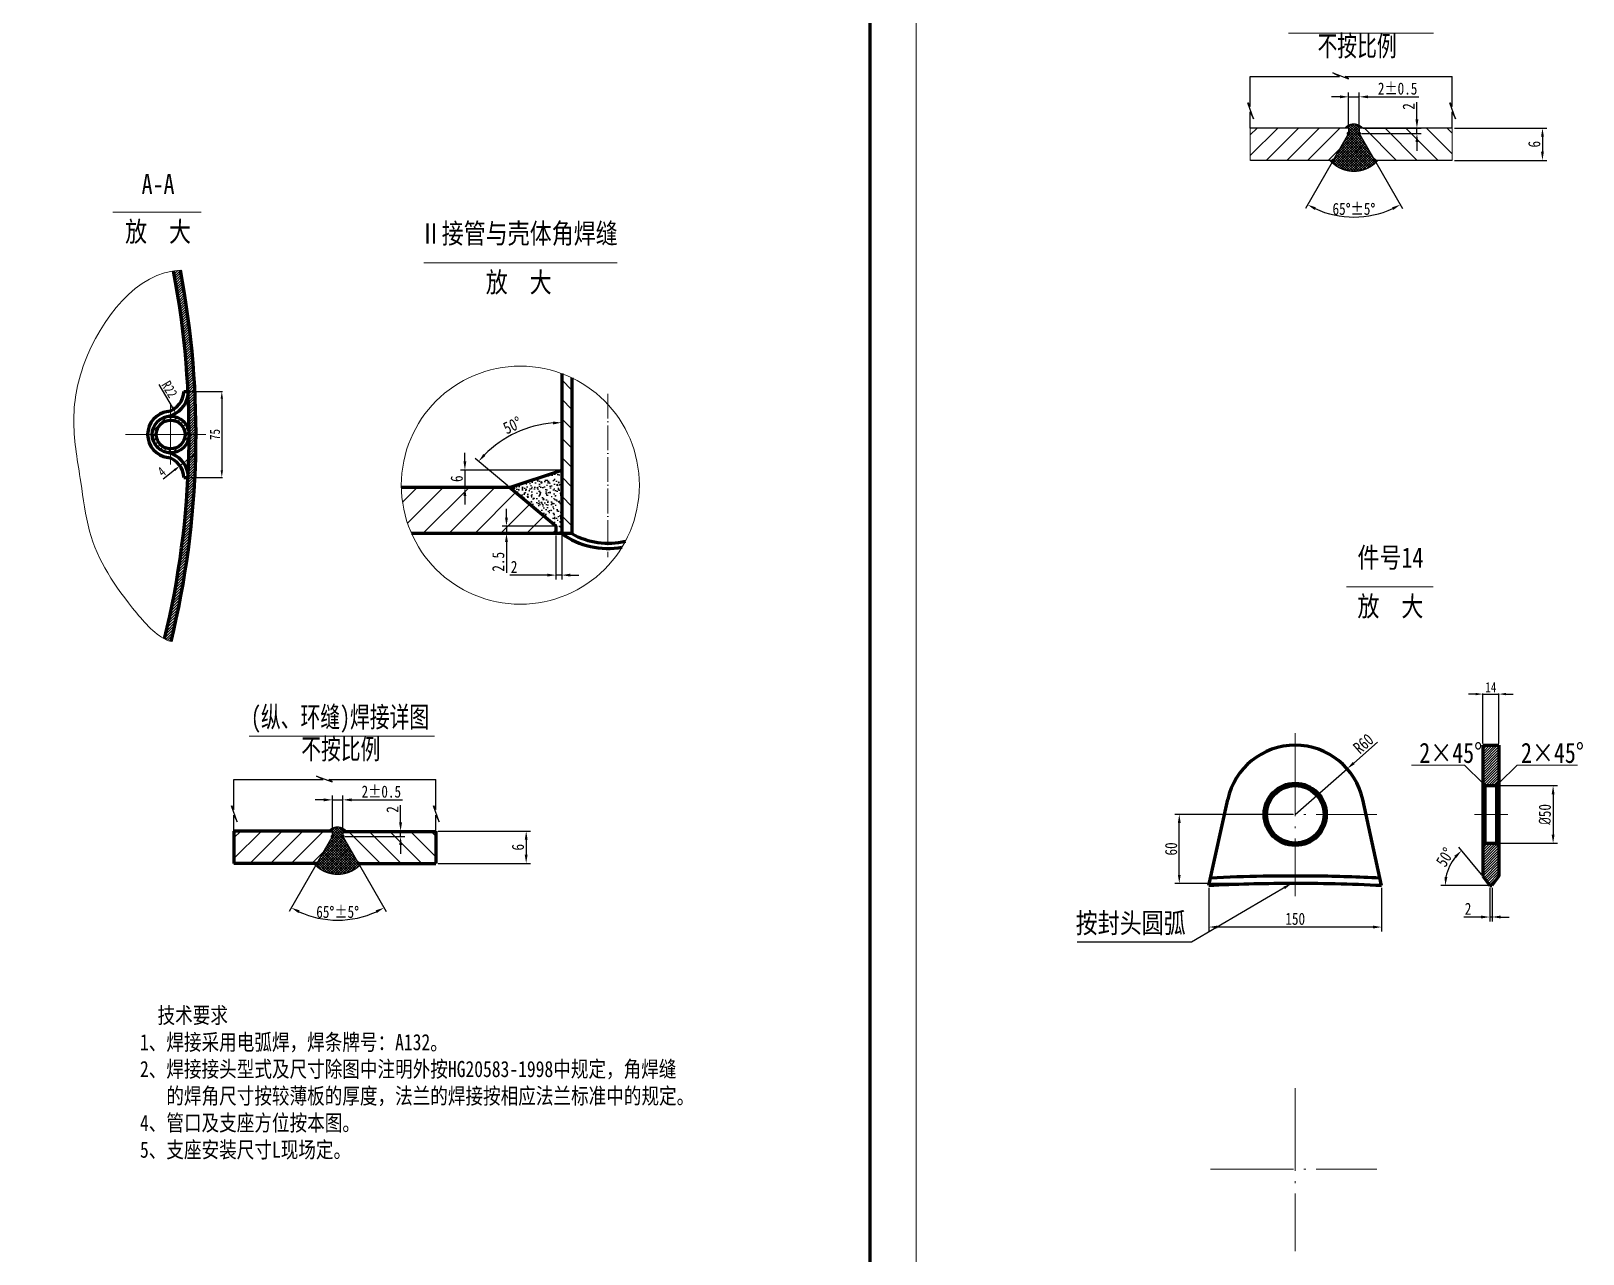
# Model space of a CAD drawing. Extents: x -49005 to 5786, y 3040 to 28144.
# Drawn here: x -45806 to -43111, y 20071 to 22194 of the extents above; entities that cross this region are included whole.
import ezdxf

# ---------------------------------------------------------------- set-up
doc = ezdxf.new("R2010")
doc.units = 0
doc.header["$LTSCALE"] = 6
doc.linetypes.add('ACAD_ISO04W100', pattern=[30.5, 24, -3, 0.5, -3])
doc.layers.get('0').update_dxf_attribs({"linetype": 'CONTINUOUS', "lineweight": 20})
doc.layers.get('Defpoints').update_dxf_attribs({"linetype": 'CONTINUOUS'})
doc.layers.add('2', color=4, linetype='CONTINUOUS')
doc.layers.add('harch', color=3, linetype='CONTINUOUS')
for name, color, linetype, lineweight in [('CEN', 6, 'ACAD_ISO04W100', 15), ('CON', 7, 'CONTINUOUS', 70), ('DIM', 7, 'CONTINUOUS', 20), ('min', 1, 'CONTINUOUS', 18)]:
    doc.layers.add(name, color=color, linetype=linetype, lineweight=lineweight)
doc.styles.get("Standard").update_dxf_attribs({"font": 'SIMFANG.TTF', "width": 0.8})
doc.dimstyles.new('DIN', dxfattribs={"dimscale": 6, "dimtxt": 3.5, "dimasz": 2.5, "dimexe": 1.25, "dimexo": 0.625, "dimtad": 1, "dimdec": 0, "dimdsep": 46, "dimlunit": 6, "dimtxsty": 'Standard', "dimcen": -2.5, "dimclrd": 256, "dimclre": 256, "dimclrt": 256, "dimadec": 0, "dimazin": 0, "dimtfac": 1, "dimtdec": 0, "dimtmove": 0, "dimatfit": 3, "dimfxl": 1, "dimtvp": 1, "dimtolj": 1, "dimtzin": 0, "dimarcsym": 0})
doc.dimstyles.new('DIN$2', dxfattribs={"dimscale": 6, "dimtxt": 3.5, "dimasz": 2.5, "dimexe": 1.25, "dimexo": 0.625, "dimtad": 1, "dimtih": 1, "dimtoh": 1, "dimdec": 0, "dimdsep": 46, "dimlunit": 6, "dimtxsty": 'Standard', "dimcen": -2.5, "dimclrd": 256, "dimclre": 256, "dimclrt": 256, "dimadec": 0, "dimazin": 0, "dimtfac": 1, "dimtdec": 0, "dimtmove": 0, "dimatfit": 3, "dimfxl": 1, "dimtvp": 1, "dimtolj": 1, "dimtzin": 0, "dimarcsym": 0})
doc.dimstyles.get("Standard").update_dxf_attribs({"dimscale": 5, "dimtxt": 3.5, "dimasz": 2.5, "dimexe": 0.25, "dimexo": 0.625, "dimtad": 1, "dimdec": 0, "dimzin": 1, "dimdsep": 46, "dimlunit": 6, "dimtxsty": 'Standard', "dimcen": 2.5, "dimadec": 0, "dimazin": 0, "dimtfac": 1, "dimtdec": 0, "dimtmove": 0, "dimatfit": 3, "dimfxl": 1, "dimtolj": 1, "dimtzin": 0, "dimarcsym": 0})

# ---------------------------------------------------------------- blocks, each defined once
blk = doc.blocks.new('*D16')
at = {"layer": 'Defpoints', "color": 0, "lineweight": 18}
for p in [(-43346.9, 20733.2), (-43284.9, 20727.2), (-43270.9, 20710.5), (-43270.9, 20710.5), (-43266.9, 20710.5)]:
    blk.add_point(p, dxfattribs=at)
at = {"layer": 'min', "lineweight": -2}
for p, q in [((-43287.3, 20730), (-43326.7, 20777)), ((-43274.7, 20710.5), (-43357.7, 20710.5))]:
    blk.add_line(p, q, dxfattribs=at)
blk.add_arc((-43270.9, 20710.5), 79.3, 140.8548, 169.1452, dxfattribs=at)
at = {"layer": 'min', "lineweight": 18}
for points in [[(-43334.2, 20762.3), (-43330.6, 20758.8), (-43321.9, 20771.2)], [(-43346.3, 20725.2), (-43351.3, 20725.7), (-43350.2, 20710.5)]]:
    blk.add_solid(points, dxfattribs=at)
at = {"layer": 'min', "insert": (-43350.4, 20759.9), "char_height": 21, "attachment_point": 5, "rotation": 58.14}
blk.add_mtext('\\A1;50°', dxfattribs=at)
blk = doc.blocks.new('*D17')
at = {"layer": 'Defpoints', "color": 0, "lineweight": 70}
for p in [(-43760.6, 20710.5), (-43460.6, 20710.5), (-43760.6, 20638.6)]:
    blk.add_point(p, dxfattribs=at)
at = {"layer": 'min', "lineweight": -2}
for p, q in [((-43760.6, 20706.7), (-43760.6, 20631.1)), ((-43460.6, 20706.7), (-43460.6, 20631.1)), ((-43475.6, 20638.6), (-43745.6, 20638.6))]:
    blk.add_line(p, q, dxfattribs=at)
at = {"layer": 'min', "lineweight": 70}
for points in [[(-43745.6, 20641.1), (-43745.6, 20636.1), (-43760.6, 20638.6)], [(-43475.6, 20641.1), (-43475.6, 20636.1), (-43460.6, 20638.6)]]:
    blk.add_solid(points, dxfattribs=at)
at = {"layer": 'min', "insert": (-43610.6, 20652.8), "char_height": 21, "attachment_point": 5}
blk.add_mtext('\\A1;150', dxfattribs=at)
blk = doc.blocks.new('*D18')
at = {"layer": 'Defpoints', "color": 0, "lineweight": 70}
for p in [(-43272.9, 20710.5), (-43268.9, 20710.5), (-43272.9, 20656)]:
    blk.add_point(p, dxfattribs=at)
at = {"layer": 'min', "lineweight": -2}
for p, q in [((-43272.9, 20706.7), (-43272.9, 20648.5)), ((-43268.9, 20706.7), (-43268.9, 20648.5)), ((-43287.9, 20656), (-43318.1, 20656)), ((-43268.9, 20656), (-43272.9, 20656)), ((-43253.9, 20656), (-43238.9, 20656))]:
    blk.add_line(p, q, dxfattribs=at)
at = {"layer": 'min', "lineweight": 70}
for points in [[(-43287.9, 20658.5), (-43287.9, 20653.5), (-43272.9, 20656)], [(-43253.9, 20658.5), (-43253.9, 20653.5), (-43268.9, 20656)]]:
    blk.add_solid(points, dxfattribs=at)
at = {"layer": 'min', "insert": (-43310.5, 20670.3), "char_height": 21, "attachment_point": 5}
blk.add_mtext('\\A1;2', dxfattribs=at)
blk = doc.blocks.new('*D19')
at = {"layer": 'Defpoints', "color": 0, "lineweight": 18}
for p in [(-43260.9, 20884.2), (-43260.9, 20784.2), (-43162.8, 20784.2)]:
    blk.add_point(p, dxfattribs=at)
at = {"layer": 'min', "lineweight": -2}
for p, q in [((-43257.2, 20884.2), (-43155.3, 20884.2)), ((-43162.8, 20869.2), (-43162.8, 20799.2)), ((-43257.2, 20784.2), (-43155.3, 20784.2))]:
    blk.add_line(p, q, dxfattribs=at)
at = {"layer": 'min', "lineweight": 18}
for points in [[(-43165.3, 20869.2), (-43160.3, 20869.2), (-43162.8, 20884.2)], [(-43165.3, 20799.2), (-43160.3, 20799.2), (-43162.8, 20784.2)]]:
    blk.add_solid(points, dxfattribs=at)
at = {"layer": 'min', "insert": (-43177.1, 20834.2), "char_height": 21, "attachment_point": 5, "rotation": 90}
blk.add_mtext('\\A1;{\\Fisocp.shx|c0;%%c}50', dxfattribs=at)
blk = doc.blocks.new('*D20')
at = {"layer": 'Defpoints', "color": 0, "lineweight": 18}
for p in [(-43520.4, 20913.3), (-43610.6, 20834.2)]:
    blk.add_point(p, dxfattribs=at)
at = {"layer": 'min', "lineweight": -2}
for p, q in [((-43467.7, 20959.5), (-43509.1, 20923.2)), ((-43610.6, 20834.2), (-43520.4, 20913.3))]:
    blk.add_line(p, q, dxfattribs=at)
at = {"layer": 'min', "lineweight": 18}
blk.add_solid([(-43510.7, 20925.1), (-43507.4, 20921.3), (-43520.4, 20913.3)], dxfattribs=at)
at = {"layer": 'min', "insert": (-43492.2, 20957), "char_height": 21, "attachment_point": 5, "rotation": 41.256}
blk.add_mtext('\\A1;R60', dxfattribs=at)
blk = doc.blocks.new('*D21')
at = {"layer": 'Defpoints', "color": 0, "lineweight": 70}
for p in [(-43811.9, 20834.2), (-43610.6, 20834.2), (-43610.6, 20714.2)]:
    blk.add_point(p, dxfattribs=at)
at = {"layer": 'min', "lineweight": -2}
for p, q in [((-43614.3, 20834.2), (-43819.4, 20834.2)), ((-43811.9, 20729.2), (-43811.9, 20819.2)), ((-43614.3, 20714.2), (-43819.4, 20714.2))]:
    blk.add_line(p, q, dxfattribs=at)
at = {"layer": 'min', "lineweight": 70}
for points in [[(-43814.4, 20819.2), (-43809.4, 20819.2), (-43811.9, 20834.2)], [(-43814.4, 20729.2), (-43809.4, 20729.2), (-43811.9, 20714.2)]]:
    blk.add_solid(points, dxfattribs=at)
at = {"layer": 'min', "insert": (-43826.1, 20774.2), "char_height": 21, "attachment_point": 5, "rotation": 90}
blk.add_mtext('\\A1;60', dxfattribs=at)
blk = doc.blocks.new('*D22')
at = {"layer": 'Defpoints', "color": 0, "lineweight": 18}
for p in [(-44884.2, 21599.5), (-44938.3, 21506.4), (-44974.7, 21401.9), (-44894.2, 21334.4), (-44884.2, 21321.9)]:
    blk.add_point(p, dxfattribs=at)
at = {"layer": 'min', "lineweight": -2}
blk.add_line((-44977.6, 21404.3), (-45034.2, 21451.9), dxfattribs=at)
blk.add_arc((-44884.2, 21326), 188.3, 94.5652, 135.4348, dxfattribs=at)
at = {"layer": 'min', "lineweight": 18}
for points in [[(-44899.3, 21516.2), (-44899.1, 21511.2), (-44884.2, 21514.3)], [(-45016.6, 21456.5), (-45020.3, 21459.8), (-45028.5, 21447.1)]]:
    blk.add_solid(points, dxfattribs=at)
at = {"layer": 'min', "insert": (-44969.8, 21509.6), "char_height": 21, "attachment_point": 5, "rotation": 25}
blk.add_mtext('\\A1;50°', dxfattribs=at)
blk = doc.blocks.new('*D23')
at = {"layer": 'Defpoints', "color": 0, "lineweight": 18}
for p in [(-44884.2, 21431.9), (-45052.3, 21401.9), (-44974.7, 21401.9)]:
    blk.add_point(p, dxfattribs=at)
at = {"layer": 'min', "lineweight": -2}
for p, q in [((-45052.3, 21446.9), (-45052.3, 21461.9)), ((-44888, 21431.9), (-45059.8, 21431.9)), ((-45052.3, 21431.9), (-45052.3, 21401.9)), ((-44978.4, 21401.9), (-45059.8, 21401.9)), ((-45052.3, 21386.9), (-45052.3, 21371.9))]:
    blk.add_line(p, q, dxfattribs=at)
at = {"layer": 'min', "lineweight": 18}
for points in [[(-45054.8, 21446.9), (-45049.8, 21446.9), (-45052.3, 21431.9)], [(-45054.8, 21386.9), (-45049.8, 21386.9), (-45052.3, 21401.9)]]:
    blk.add_solid(points, dxfattribs=at)
at = {"layer": 'min', "insert": (-45066.5, 21416.9), "char_height": 21, "attachment_point": 5, "rotation": 90}
blk.add_mtext('\\A1;6', dxfattribs=at)
blk = doc.blocks.new('*D24')
at = {"layer": 'Defpoints', "color": 0, "lineweight": 18}
for p in [(-44980.1, 21321.9), (-44894.2, 21334.4), (-44894.2, 21321.9)]:
    blk.add_point(p, dxfattribs=at)
at = {"layer": 'min', "lineweight": -2}
for p, q in [((-44980.1, 21349.4), (-44980.1, 21364.4)), ((-44898, 21334.4), (-44987.6, 21334.4)), ((-44898, 21321.9), (-44987.6, 21321.9)), ((-44980.1, 21334.4), (-44980.1, 21321.9)), ((-44980.1, 21306.9), (-44980.1, 21253.5))]:
    blk.add_line(p, q, dxfattribs=at)
at = {"layer": 'min', "lineweight": 18}
for points in [[(-44982.6, 21349.4), (-44977.6, 21349.4), (-44980.1, 21334.4)], [(-44982.6, 21306.9), (-44977.6, 21306.9), (-44980.1, 21321.9)]]:
    blk.add_solid(points, dxfattribs=at)
at = {"layer": 'min', "insert": (-44994.3, 21272.7), "char_height": 21, "attachment_point": 5, "rotation": 90}
blk.add_mtext('\\A1;2.5', dxfattribs=at)
blk = doc.blocks.new('*D25')
at = {"layer": 'Defpoints', "color": 0, "lineweight": 18}
for p in [(-44894.2, 21321.9), (-44884.2, 21321.9), (-44894.2, 21249.6)]:
    blk.add_point(p, dxfattribs=at)
at = {"layer": 'min', "lineweight": -2}
for p, q in [((-44894.2, 21318.2), (-44894.2, 21242.1)), ((-44884.2, 21318.2), (-44884.2, 21242.1)), ((-44909.2, 21249.6), (-44974.5, 21249.6)), ((-44884.2, 21249.6), (-44894.2, 21249.6)), ((-44869.2, 21249.6), (-44854.2, 21249.6))]:
    blk.add_line(p, q, dxfattribs=at)
at = {"layer": 'min', "lineweight": 18}
for points in [[(-44909.2, 21252.1), (-44909.2, 21247.1), (-44894.2, 21249.6)], [(-44869.2, 21252.1), (-44869.2, 21247.1), (-44884.2, 21249.6)]]:
    blk.add_solid(points, dxfattribs=at)
at = {"layer": 'min', "insert": (-44966.9, 21263.8), "char_height": 21, "attachment_point": 5}
blk.add_mtext('\\A1;2', dxfattribs=at)
blk = doc.blocks.new('*D133')
at = {"layer": 'Defpoints', "color": 0, "lineweight": 18}
for p in [(-43256.9, 21043), (-43284.9, 20954.2), (-43256.9, 20954.2)]:
    blk.add_point(p, dxfattribs=at)
at = {"layer": 'min', "color": 0, "lineweight": -2}
for p, q in [((-43297.4, 21043), (-43309.9, 21043)), ((-43284.9, 20957.3), (-43284.9, 21044.3)), ((-43284.9, 21043), (-43256.9, 21043)), ((-43256.9, 20957.3), (-43256.9, 21044.3)), ((-43244.4, 21043), (-43231.9, 21043))]:
    blk.add_line(p, q, dxfattribs=at)
at = {"layer": 'min', "color": 0, "lineweight": 18}
for points in [[(-43297.4, 21045.1), (-43297.4, 21040.9), (-43284.9, 21043)], [(-43244.4, 21045.1), (-43244.4, 21040.9), (-43256.9, 21043)]]:
    blk.add_solid(points, dxfattribs=at)
at = {"layer": 'min', "color": 0, "lineweight": 18, "insert": (-43270.9, 21054.9), "char_height": 17.5, "attachment_point": 5}
blk.add_mtext('\\A1;14', dxfattribs=at)
blk = doc.blocks.new('_None')
blk = doc.blocks.new('*D134')
at = {"layer": 'Defpoints', "color": 0, "lineweight": 18}
for p in [(-45577.1, 21569.2), (-45554.1, 21530.6)]:
    blk.add_point(p, dxfattribs=at)
at = {"layer": 'min', "color": 0, "lineweight": -2}
blk.add_line((-45583.7, 21580.2), (-45560.5, 21541.4), dxfattribs=at)
at = {"layer": 'min', "color": 0, "lineweight": 18}
blk.add_solid([(-45558.7, 21542.4), (-45562.3, 21540.3), (-45554.1, 21530.6)], dxfattribs=at)
at = {"layer": 'min', "color": 0, "lineweight": 18, "insert": (-45565.1, 21572.2), "char_height": 17.5, "attachment_point": 5, "rotation": 300.8702}
blk.add_mtext('\\A1;R22', dxfattribs=at)
blk = doc.blocks.new('*D135')
at = {"layer": 'Defpoints', "color": 0, "lineweight": 18}
for p in [(-45533.1, 21568.4), (-45533.1, 21419), (-45474.4, 21419)]:
    blk.add_point(p, dxfattribs=at)
at = {"layer": 'min', "color": 0, "lineweight": -2}
for p, q in [((-45529.9, 21568.4), (-45473.2, 21568.4)), ((-45474.4, 21555.9), (-45474.4, 21431.5)), ((-45529.9, 21419), (-45473.2, 21419))]:
    blk.add_line(p, q, dxfattribs=at)
at = {"layer": 'min', "color": 0, "lineweight": 18}
for points in [[(-45476.5, 21555.9), (-45472.3, 21555.9), (-45474.4, 21568.4)], [(-45476.5, 21431.5), (-45472.3, 21431.5), (-45474.4, 21419)]]:
    blk.add_solid(points, dxfattribs=at)
at = {"layer": 'min', "color": 0, "lineweight": 18, "insert": (-45486.3, 21493.7), "char_height": 17.5, "attachment_point": 5, "rotation": 90}
blk.add_mtext('\\A1;75', dxfattribs=at)
blk = doc.blocks.new('*D136')
at = {"layer": 'Defpoints', "color": 0, "lineweight": 18}
for p in [(-45548.3, 21441.2), (-45542, 21446.2), (-45540.7, 21444.5)]:
    blk.add_point(p, dxfattribs=at)
at = {"layer": 'min', "color": 0, "lineweight": -2}
for p, q in [((-45530.9, 21452.3), (-45521.1, 21460.1)), ((-45556.7, 21431.7), (-45576.4, 21416)), ((-45540.7, 21444.5), (-45546.9, 21439.5)), ((-45546.3, 21438.8), (-45546.1, 21438.6)), ((-45540.1, 21443.8), (-45539.9, 21443.6))]:
    blk.add_line(p, q, dxfattribs=at)
at = {"layer": 'min', "color": 0, "lineweight": 18}
for points in [[(-45532.2, 21454), (-45529.6, 21450.7), (-45540.7, 21444.5)], [(-45558, 21433.4), (-45555.4, 21430.1), (-45546.9, 21439.5)]]:
    blk.add_solid(points, dxfattribs=at)
at = {"layer": 'min', "color": 0, "lineweight": 18, "insert": (-45578.9, 21429.2), "char_height": 17.5, "attachment_point": 5, "rotation": 38.6296}
blk.add_mtext('\\A1;4', dxfattribs=at)
blk = doc.blocks.new('*D139')
at = {"layer": 'Defpoints', "color": 0, "lineweight": 18}
for p in [(-43517.8, 22016.3), (-43499.4, 22016.3), (-43544.8, 21969.6), (-43472.5, 21969.6), (-43536.6, 21873.5)]:
    blk.add_point(p, dxfattribs=at)
at = {"layer": 'min', "lineweight": -2}
for p, q in [((-43546.7, 21966.3), (-43592.9, 21886.2)), ((-43470.6, 21966.3), (-43424.3, 21886.2))]:
    blk.add_line(p, q, dxfattribs=at)
blk.add_arc((-43508.6, 22032.2), 161.1, 245.3361, 294.6639, dxfattribs=at)
at = {"layer": 'min', "lineweight": 18}
for points in [[(-43577, 21883.6), (-43574.7, 21888), (-43589.2, 21892.7)], [(-43442.5, 21888), (-43440.2, 21883.6), (-43428.1, 21892.7)]]:
    blk.add_solid(points, dxfattribs=at)
at = {"layer": 'min', "insert": (-43508.6, 21885.3), "char_height": 21, "attachment_point": 5}
blk.add_mtext('\\A1;65{\\Fisocp|c0;%%D}%%P5{\\Fisocp|c0;%%D}', dxfattribs=at)
blk = doc.blocks.new('*D140')
at = {"layer": 'Defpoints', "color": 0, "lineweight": 18}
for p in [(-43499.4, 22079.9), (-43517.8, 22020.9), (-43499.4, 22020.9)]:
    blk.add_point(p, dxfattribs=at)
at = {"layer": 'min', "lineweight": -2}
for p, q in [((-43532.8, 22079.9), (-43547.8, 22079.9)), ((-43517.8, 22024.7), (-43517.8, 22087.4)), ((-43517.8, 22079.9), (-43499.4, 22079.9)), ((-43499.4, 22024.7), (-43499.4, 22087.4)), ((-43484.4, 22079.9), (-43396.2, 22079.9))]:
    blk.add_line(p, q, dxfattribs=at)
at = {"layer": 'min', "lineweight": 18}
for points in [[(-43532.8, 22082.4), (-43532.8, 22077.4), (-43517.8, 22079.9)], [(-43484.4, 22082.4), (-43484.4, 22077.4), (-43499.4, 22079.9)]]:
    blk.add_solid(points, dxfattribs=at)
at = {"layer": 'min', "insert": (-43432.8, 22094.1), "char_height": 21, "attachment_point": 5}
blk.add_mtext('\\A1;2%%P0.5', dxfattribs=at)
blk = doc.blocks.new('*D141')
at = {"layer": 'Defpoints', "color": 0, "lineweight": 18}
for p in [(-43499.4, 22016.3), (-43496.6, 22025.6), (-43399.3, 22016.3)]:
    blk.add_point(p, dxfattribs=at)
at = {"layer": 'min', "lineweight": -2}
for p, q in [((-43399.3, 22040.6), (-43399.3, 22070.8)), ((-43495.7, 22016.3), (-43391.8, 22016.3)), ((-43492.8, 22025.6), (-43391.8, 22025.6)), ((-43399.3, 22016.3), (-43399.3, 22025.6)), ((-43399.3, 22001.3), (-43399.3, 21986.3))]:
    blk.add_line(p, q, dxfattribs=at)
at = {"layer": 'min', "lineweight": 18}
for points in [[(-43401.8, 22040.6), (-43396.8, 22040.6), (-43399.3, 22025.6)], [(-43401.8, 22001.3), (-43396.8, 22001.3), (-43399.3, 22016.3)]]:
    blk.add_solid(points, dxfattribs=at)
at = {"layer": 'min', "insert": (-43413.6, 22063.2), "char_height": 21, "attachment_point": 5, "rotation": 90}
blk.add_mtext('\\A1;2', dxfattribs=at)
blk = doc.blocks.new('*D142')
at = {"layer": 'Defpoints', "color": 0, "lineweight": 18}
for p in [(-43338, 22025.6), (-43338, 21969.6), (-43181.3, 21969.6)]:
    blk.add_point(p, dxfattribs=at)
at = {"layer": 'min', "lineweight": -2}
for p, q in [((-43334.2, 22025.6), (-43173.8, 22025.6)), ((-43181.3, 22010.6), (-43181.3, 21984.6)), ((-43334.2, 21969.6), (-43173.8, 21969.6))]:
    blk.add_line(p, q, dxfattribs=at)
at = {"layer": 'min', "lineweight": 18}
for points in [[(-43183.8, 22010.6), (-43178.8, 22010.6), (-43181.3, 22025.6)], [(-43183.8, 21984.6), (-43178.8, 21984.6), (-43181.3, 21969.6)]]:
    blk.add_solid(points, dxfattribs=at)
at = {"layer": 'min', "insert": (-43195.5, 21997.6), "char_height": 21, "attachment_point": 5, "rotation": 90}
blk.add_mtext('\\A1;6', dxfattribs=at)
blk = doc.blocks.new('*D143')
at = {"layer": 'Defpoints', "color": 0, "lineweight": 18}
for p in [(-45282.4, 20795.8), (-45264.1, 20795.8), (-45309.4, 20749.1), (-45237.1, 20749.1), (-45301.2, 20653)]:
    blk.add_point(p, dxfattribs=at)
at = {"layer": 'min', "lineweight": -2}
for p, q in [((-45311.3, 20745.8), (-45357.6, 20665.7)), ((-45235.2, 20745.8), (-45188.9, 20665.7))]:
    blk.add_line(p, q, dxfattribs=at)
blk.add_arc((-45273.2, 20811.7), 161.1, 245.3361, 294.6639, dxfattribs=at)
at = {"layer": 'min', "lineweight": 18}
for points in [[(-45341.6, 20663.1), (-45339.3, 20667.5), (-45353.8, 20672.2)], [(-45207.2, 20667.5), (-45204.9, 20663.1), (-45192.7, 20672.2)]]:
    blk.add_solid(points, dxfattribs=at)
at = {"layer": 'min', "insert": (-45273.2, 20664.8), "char_height": 21, "attachment_point": 5}
blk.add_mtext('\\A1;65{\\Fisocp|c0;%%D}%%P5{\\Fisocp|c0;%%D}', dxfattribs=at)
blk = doc.blocks.new('*D144')
at = {"layer": 'Defpoints', "color": 0, "lineweight": 18}
for p in [(-45264.1, 20859.4), (-45282.4, 20800.4), (-45264.1, 20800.4)]:
    blk.add_point(p, dxfattribs=at)
at = {"layer": 'min', "lineweight": -2}
for p, q in [((-45297.4, 20859.4), (-45312.4, 20859.4)), ((-45282.4, 20804.2), (-45282.4, 20866.9)), ((-45282.4, 20859.4), (-45264.1, 20859.4)), ((-45264.1, 20804.2), (-45264.1, 20866.9)), ((-45249.1, 20859.4), (-45160.8, 20859.4))]:
    blk.add_line(p, q, dxfattribs=at)
at = {"layer": 'min', "lineweight": 18}
for points in [[(-45297.4, 20861.9), (-45297.4, 20856.9), (-45282.4, 20859.4)], [(-45249.1, 20861.9), (-45249.1, 20856.9), (-45264.1, 20859.4)]]:
    blk.add_solid(points, dxfattribs=at)
at = {"layer": 'min', "insert": (-45197.4, 20873.6), "char_height": 21, "attachment_point": 5}
blk.add_mtext('\\A1;2%%P0.5', dxfattribs=at)
blk = doc.blocks.new('*D145')
at = {"layer": 'Defpoints', "color": 0, "lineweight": 18}
for p in [(-45261.2, 20805.1), (-45264.1, 20795.8), (-45164, 20795.8)]:
    blk.add_point(p, dxfattribs=at)
at = {"layer": 'min', "lineweight": -2}
for p, q in [((-45164, 20820.1), (-45164, 20850.3)), ((-45257.5, 20805.1), (-45156.5, 20805.1)), ((-45164, 20795.8), (-45164, 20805.1)), ((-45260.3, 20795.8), (-45156.5, 20795.8)), ((-45164, 20780.8), (-45164, 20765.8))]:
    blk.add_line(p, q, dxfattribs=at)
at = {"layer": 'min', "lineweight": 18}
for points in [[(-45166.5, 20820.1), (-45161.5, 20820.1), (-45164, 20805.1)], [(-45166.5, 20780.8), (-45161.5, 20780.8), (-45164, 20795.8)]]:
    blk.add_solid(points, dxfattribs=at)
at = {"layer": 'min', "insert": (-45178.2, 20842.7), "char_height": 21, "attachment_point": 5, "rotation": 90}
blk.add_mtext('\\A1;2', dxfattribs=at)
blk = doc.blocks.new('*D146')
at = {"layer": 'Defpoints', "color": 0, "lineweight": 18}
for p in [(-45102.6, 20805.1), (-45102.6, 20749.1), (-44945.9, 20749.1)]:
    blk.add_point(p, dxfattribs=at)
at = {"layer": 'min', "lineweight": -2}
for p, q in [((-45098.9, 20805.1), (-44938.4, 20805.1)), ((-44945.9, 20790.1), (-44945.9, 20764.1)), ((-45098.9, 20749.1), (-44938.4, 20749.1))]:
    blk.add_line(p, q, dxfattribs=at)
at = {"layer": 'min', "lineweight": 18}
for points in [[(-44948.4, 20790.1), (-44943.4, 20790.1), (-44945.9, 20805.1)], [(-44948.4, 20764.1), (-44943.4, 20764.1), (-44945.9, 20749.1)]]:
    blk.add_solid(points, dxfattribs=at)
at = {"layer": 'min', "insert": (-44960.2, 20777.1), "char_height": 21, "attachment_point": 5, "rotation": 90}
blk.add_mtext('\\A1;6', dxfattribs=at)

msp = doc.modelspace()

# ---------------------------------------------------------------- hatches: boundary and pattern name
at = {"layer": 'harch'}
h = msp.add_hatch(dxfattribs=at)
h.set_pattern_fill('ANSI31', color=256, scale=8, style=0)
h.set_pattern_definition([(45, (-38069.832, 18831.97), (-17.96051, 17.96051), [])])
h.paths.add_polyline_path([(-43517.81, 22016.29), (-43517.81, 22025.58), (-43524.17, 22025.58), (-43688.63, 22025.58), (-43688.63, 21969.58), (-43544.78, 21969.58)])
h = msp.add_hatch(dxfattribs=at)
h.set_pattern_fill('ANSI37', color=256, angle=90, style=0)
h.set_pattern_definition([(135, (-38069.8323, 18831.9692), (-2.245064, -2.245064), []), (225, (-38069.8323, 18831.9692), (2.245064, -2.245064), [])])
h.paths.add_polyline_path([(-43499.44, 22016.29), (-43499.44, 22025.75), (-43493.88, 22025.75, 0.32623), (-43516.72, 22031.08), (-43522.22, 22025.58), (-43517.81, 22025.58), (-43517.81, 22016.29), (-43544.78, 21969.58), (-43550.26, 21969.58, 0.4541956), (-43466.99, 21969.58), (-43472.47, 21969.58)])
h = msp.add_hatch(dxfattribs=at)
h.set_pattern_fill('ANSI31', color=256, scale=8, angle=90, style=0)
h.set_pattern_definition([(135, (-38069.832, 18831.97), (-17.96051, -17.96051), [])])
h.paths.add_polyline_path([(-43412.66, 22025.58), (-43499.44, 22025.58), (-43499.44, 22016.29), (-43498.76, 22015.11), (-43412.66, 22015.11)])
h.paths.add_polyline_path([(-43412.66, 22015.11), (-43498.76, 22015.11), (-43472.47, 21969.58), (-43337.99, 21969.58), (-43337.99, 22025.58), (-43412.66, 22025.58)])
at = {"layer": 'harch', "lineweight": 18}
h = msp.add_hatch(dxfattribs=at)
h.set_pattern_fill('ANSI31', color=256, style=0)
h.set_pattern_definition([(45, (0, -265.1896), (-2.24506403, 2.24506403), [])])
h.paths.add_polyline_path([(-45546.32, 21778.78), (-45558.34, 21777.75, -0.0476668), (-45531.2, 21493.69), (-45519.2, 21493.69, 0.0474566)])
h.paths.add_polyline_path([(-45519.2, 21493.69), (-45531.2, 21493.69, -0.0597768), (-45573.77, 21138.85), (-45562.55, 21134.25, 0.0600788)])
at = {"layer": 'harch'}
h = msp.add_hatch(dxfattribs=at)
h.set_pattern_fill('ANSI31', color=256, scale=7.5, angle=90, style=0)
h.set_pattern_definition([(135, (-67636.402, 8239.918), (-16.83798, -16.83798), [])])
h.paths.add_polyline_path([(-44884.24, 21321.91), (-44866.74, 21321.91), (-44866.74, 21592.09, 0.023003), (-44884.24, 21599.51)])
h = msp.add_hatch(dxfattribs=at)
h.set_pattern_fill('ANSI31', color=256, scale=2, style=0)
h.set_pattern_definition([(45, (-49512.5664, 20868.0157), (-4.490128, 4.490128), [])])
h.paths.add_polyline_path([(-45563.2, 21525.69), (-45563.2, 21518.69, -0.4142136), (-45538.2, 21493.69), (-45531.2, 21493.69, 0.4142136)])
h.paths.add_polyline_path([(-45563.2, 21518.69), (-45563.2, 21525.69, 0.4142136), (-45595.2, 21493.69), (-45588.2, 21493.69, -0.4142136)])
h.paths.add_polyline_path([(-45588.2, 21493.69), (-45595.2, 21493.69, 0.4142136), (-45563.2, 21461.69), (-45563.2, 21468.69, -0.4142136)])
h.paths.add_polyline_path([(-45531.2, 21493.69), (-45538.2, 21493.69, -0.4142136), (-45563.2, 21468.69), (-45563.2, 21461.69, 0.4142136)])
h = msp.add_hatch(dxfattribs=at)
h.set_pattern_fill('AR-CONC', color=256, scale=0.1, style=0)
h.set_pattern_definition([(50, (-49506.2, 20780.033), (18.218467, -1.59391), [1.905, -20.955]), (355, (-49506.2, 20780.033), (-3.52428, 19.105664), [1.524, -16.764]), (100.451, (-49504.681, 20779.9), (14.69425, 17.51167), [1.619, -17.809]), (46.1842, (-49506.2, 20785.113), (27.1079, -4.20423), [2.8575, -31.4325]), (96.6356, (-49503.94, 20784.762), (23.74042, 24.74256), [2.4285, -26.7135]), (351.184, (-49506.2, 20785.113), (23.74046, 24.74251), [2.286, -25.146]), (21, (-49503.66, 20783.843), (15.16149, -10.22655), [1.905, -20.955]), (326, (-49503.66, 20783.843), (6.1802, 18.4188), [1.524, -16.764]), (71.4514, (-49502.396, 20782.99), (21.34165, 8.192286), [1.619, -17.809]), (37.5, (-49506.199, 20780.0326), (0.30886, 8.455504), [0, -16.5608, 0, -17.018, 0, -16.8275]), (7.5, (-49506.199, 20780.033), (6.681966, 10.018057), [0, -9.7028, 0, -16.1798, 0, -6.4135]), (327.5, (-49511.8635, 20780.0326), (13.55906, -0.572874), [0, -6.35, 0, -19.812, 0, -26.289]), (317.5, (-49514.404, 20780.033), (14.812918, 2.54265), [0, -8.255, 0, -13.1572, 0, -18.669])])
h.paths.add_polyline_path([(-44894.24, 21334.41), (-44894.24, 21321.91), (-44884.24, 21321.91), (-44884.24, 21431.91), (-44974.69, 21401.91)])
h = msp.add_hatch(dxfattribs=at)
h.set_pattern_fill('ANSI31', color=256, scale=10, style=0)
h.set_pattern_definition([(45, (-67636.402, 8239.918), (-22.45064, 22.45064), [])])
h.paths.add_polyline_path([(-45162.67, 21401.91, 0.1001103), (-45144.96, 21321.91), (-44894.24, 21321.91), (-44894.24, 21334.41), (-44974.69, 21401.91)])
at = {"layer": 'harch', "lineweight": 18}
h = msp.add_hatch(dxfattribs=at)
h.set_pattern_fill('ANSI31', color=256, style=0)
h.paths.add_polyline_path([(-43284.91, 20888.21), (-43280.91, 20884.21), (-43260.91, 20884.21), (-43256.91, 20888.21), (-43256.91, 20954.21), (-43284.91, 20954.21)])
h.paths.add_polyline_path([(-43284.91, 20727.17), (-43272.91, 20710.48), (-43268.91, 20710.48), (-43256.91, 20727.17), (-43256.91, 20780.21), (-43260.91, 20784.21), (-43280.91, 20784.21), (-43284.91, 20780.21)])
at = {"layer": 'harch'}
h = msp.add_hatch(dxfattribs=at)
h.set_pattern_fill('ANSI31', color=256, scale=8, style=0)
h.set_pattern_definition([(45, (-39834.457, 17611.48), (-17.96051, 17.96051), [])])
h.paths.add_polyline_path([(-45282.44, 20795.8), (-45282.44, 20805.09), (-45288.8, 20805.09), (-45453.26, 20805.09), (-45453.26, 20749.09), (-45309.4, 20749.09)])
h = msp.add_hatch(dxfattribs=at)
h.set_pattern_fill('ANSI37', color=256, angle=90, style=0)
h.set_pattern_definition([(135, (-39834.4572, 17611.4788), (-2.245064, -2.245064), []), (225, (-39834.4572, 17611.4788), (2.245064, -2.245064), [])])
h.paths.add_polyline_path([(-45264.06, 20795.8), (-45264.06, 20805.26), (-45258.5, 20805.26, 0.32623), (-45281.35, 20810.59), (-45286.85, 20805.09), (-45282.44, 20805.09), (-45282.44, 20795.8), (-45309.4, 20749.09), (-45314.88, 20749.09, 0.4541956), (-45231.62, 20749.09), (-45237.1, 20749.09)])
h = msp.add_hatch(dxfattribs=at)
h.set_pattern_fill('ANSI31', color=256, scale=8, angle=90, style=0)
h.set_pattern_definition([(135, (-39834.457, 17611.48), (-17.96051, -17.96051), [])])
h.paths.add_polyline_path([(-45177.28, 20805.09), (-45264.06, 20805.09), (-45264.06, 20795.8), (-45263.38, 20794.62), (-45177.28, 20794.62)])
h.paths.add_polyline_path([(-45177.28, 20794.62), (-45263.38, 20794.62), (-45237.1, 20749.09), (-45102.62, 20749.09), (-45102.62, 20805.09), (-45177.28, 20805.09)])

# ---------------------------------------------------------------- linework, layer by layer
msp.add_lwpolyline([(-49004.64, 17833.49), (-44268.64, 17833.49), (-44268.64, 24545.49), (-49004.64, 24545.49)], close=True)
at = {"lineweight": 70}
msp.add_lwpolyline([(-48804.64, 17913.49), (-44348.64, 17913.49), (-44348.64, 24465.49), (-48804.64, 24465.49)], close=True, dxfattribs=at)
at = {"layer": '2'}
for p, q in [((-43688.8, 22115.36), (-43533.81, 22115.36)), ((-43688.8, 22063.28), (-43688.8, 22115.36)), ((-43545.36, 22121.27), (-43518.15, 22111.14)), ((-43533.81, 22115.36), (-43545.36, 22121.27)), ((-43524.1, 22115.36), (-43338.16, 22115.36)), ((-43518.15, 22111.14), (-43524.1, 22115.36)), ((-43338.16, 22063.28), (-43338.16, 22115.36)), ((-43692.91, 22069.68), (-43688.8, 22063.28)), ((-43683.2, 22041.58), (-43692.91, 22069.68)), ((-43332.56, 22041.58), (-43342.27, 22069.68)), ((-43342.27, 22069.68), (-43338.16, 22063.28)), ((-43688.63, 22053.56), (-43683.2, 22041.58)), ((-43688.63, 22025.58), (-43688.63, 22053.56)), ((-43337.99, 22025.58), (-43337.99, 22053.56)), ((-43337.99, 22053.56), (-43332.56, 22041.58)), ((-45453.42, 20894.86), (-45298.44, 20894.86)), ((-45453.42, 20842.79), (-45453.42, 20894.86)), ((-45309.98, 20900.78), (-45282.78, 20890.65)), ((-45298.44, 20894.86), (-45309.98, 20900.78)), ((-45288.72, 20894.86), (-45102.78, 20894.86)), ((-45282.78, 20890.65), (-45288.72, 20894.86)), ((-45102.78, 20842.79), (-45102.78, 20894.86)), ((-45457.54, 20849.19), (-45453.42, 20842.79)), ((-45447.82, 20821.09), (-45457.54, 20849.19)), ((-45453.26, 20833.07), (-45447.82, 20821.09)), ((-45453.26, 20805.09), (-45453.26, 20833.07)), ((-45097.18, 20821.09), (-45106.9, 20849.19)), ((-45106.9, 20849.19), (-45102.78, 20842.79)), ((-45102.62, 20805.09), (-45102.62, 20833.07)), ((-45102.62, 20833.07), (-45097.18, 20821.09))]:
    msp.add_line(p, q, dxfattribs=at)
at = {"layer": 'CEN', "ltscale": 0.3}
msp.add_line((-44804.24, 21564.39), (-44804.24, 21280.59), dxfattribs=at)
at = {"layer": 'CEN', "lineweight": 18}
msp.add_line((-45563.2, 21441.46), (-45563.2, 21545.92), dxfattribs=at)
at = {"layer": 'CEN'}
for p, q in [((-45502.12, 21493.69), (-45641.89, 21493.69)), ((-43610.58, 20975.04), (-43610.58, 20691.94)), ((-43757.44, 20834.21), (-43468.67, 20834.21)), ((-43299.13, 20834.21), (-43241.31, 20834.21)), ((-43610.58, 20359.17), (-43610.58, 20076.07)), ((-43757.44, 20218.33), (-43468.67, 20218.33))]:
    msp.add_line(p, q, dxfattribs=at)
at = {"layer": 'CON'}
for p, q in [((-44884.24, 21599.51), (-44884.24, 21321.91)), ((-44866.74, 21592.09), (-44866.74, 21321.91)), ((-44974.69, 21401.91), (-44884.24, 21431.91)), ((-44974.69, 21401.91), (-45162.67, 21401.91)), ((-44894.24, 21334.41), (-44974.69, 21401.91)), ((-44866.74, 21321.91), (-45144.96, 21321.91)), ((-44894.24, 21334.41), (-44894.24, 21321.91)), ((-43284.91, 20954.21), (-43284.91, 20727.17)), ((-43284.91, 20954.21), (-43256.91, 20954.21)), ((-43256.91, 20954.21), (-43256.91, 20727.17)), ((-43280.91, 20884.21), (-43284.91, 20888.21)), ((-43280.91, 20784.21), (-43280.91, 20884.21)), ((-43280.91, 20884.21), (-43260.91, 20884.21)), ((-43260.91, 20884.21), (-43256.91, 20888.21)), ((-43260.91, 20884.21), (-43260.91, 20784.21)), ((-43760.58, 20710.48), (-43727.79, 20859.92)), ((-43460.58, 20710.48), (-43493.36, 20859.92)), ((-43280.91, 20784.21), (-43284.91, 20780.21)), ((-43280.91, 20784.21), (-43260.91, 20784.21)), ((-43260.91, 20784.21), (-43256.91, 20780.21)), ((-43284.91, 20727.17), (-43272.91, 20710.48)), ((-43256.91, 20727.17), (-43268.91, 20710.48)), ((-43272.91, 20710.48), (-43268.91, 20710.48))]:
    msp.add_line(p, q, dxfattribs=at)
at = {"layer": 'CON', "lineweight": 70}
for p, q in [((-45540.2, 21568.41), (-45533.06, 21568.41)), ((-45540.2, 21418.98), (-45533.06, 21418.98)), ((-45282.44, 20805.09), (-45453.26, 20805.09)), ((-45264.06, 20804.2), (-45102.62, 20804.2)), ((-45309.4, 20749.09), (-45453.26, 20749.09)), ((-45237.1, 20749.09), (-45102.62, 20749.09))]:
    msp.add_line(p, q, dxfattribs=at)
at = {"layer": 'CON', "color": 7, "lineweight": 70}
for p, q in [((-45453.26, 20805.09), (-45453.26, 20749.09)), ((-45102.62, 20805.09), (-45102.62, 20749.09))]:
    msp.add_line(p, q, dxfattribs=at)
at = {"layer": 'CON', "color": 7, "const_width": 2.4}
for points in [[(-43688.63, 22025.58), (-43517.81, 22025.58)], [(-43517.81, 22016.29), (-43544.78, 21969.58)], [(-43517.81, 22016.29), (-43517.81, 22025.58)], [(-43499.44, 22025.58), (-43337.99, 22025.58)], [(-43499.44, 22016.29), (-43499.44, 22025.58)], [(-43499.44, 22016.29), (-43472.47, 21969.58)], [(-43544.78, 21969.58), (-43688.63, 21969.58)], [(-43337.99, 21969.58), (-43472.47, 21969.58)], [(-45282.44, 20795.8), (-45282.44, 20805.09)], [(-45264.06, 20795.8), (-45264.06, 20805.09)], [(-45282.44, 20795.8), (-45309.4, 20749.09)], [(-45264.06, 20795.8), (-45237.1, 20749.09)]]:
    msp.add_lwpolyline(points, dxfattribs=at)
for points in [[(-43493.74, 22025.58, 0.4652345), (-43524.17, 22025.58, 0.4652345)], [(-43550.26, 21969.58, 0.4541956), (-43466.99, 21969.58, 0.4541956)], [(-45258.36, 20805.09, 0.4652345), (-45288.8, 20805.09, 0.4652345)], [(-45314.88, 20749.09, 0.4541956), (-45231.62, 20749.09, 0.4541956)]]:
    msp.add_lwpolyline(points, format="xyb", dxfattribs=at)
at = {"layer": 'CON'}
for centre, radius in [((-45563.2, 21493.69), 32), ((-45563.2, 21493.69), 25), ((-43610.58, 20834.21), 54), ((-43610.58, 20834.21), 50)]:
    msp.add_circle(centre, radius, dxfattribs=at)
for centre, radius, start, end in [((-47031.2, 21493.69), 1500, 346.31645, 10.91616), ((-47031.2, 21493.69), 1512, 346.24749, 10.86809), ((-45563.2, 21493.69), 40, 97.17173, 262.82827), ((-44804.24, 21431.78), 135.91, 233.9403, 280.45717), ((-44804.24, 21428.07), 123.19, 239.51286, 284.44613), ((-43610.58, 20834.21), 120, 12.37487, 167.62514)]:
    msp.add_arc(centre, radius, start, end, dxfattribs=at)
at = {"layer": 'CON', "lineweight": 70}
for centre, radius, start, end in [((-45577.12, 21569.21), 36.93, 283.98645, 358.75433), ((-45577.12, 21569.21), 44.93, 283.31552, 350.88586), ((-45577.12, 21418.17), 36.93, 1.24567, 76.01355), ((-45577.12, 21418.17), 44.93, 9.11414, 76.68448)]:
    msp.add_arc(centre, radius, start, end, dxfattribs=at)
at = {"layer": 'CON'}
for points, knots in [([(-43463.46, 20723.64), (-43500.45, 20725.44), (-43537.57, 20726.56), (-43635.77, 20727.71), (-43696.9, 20726.59), (-43757.69, 20723.64)], [4.61548881, 4.61548881, 4.61548881, 4.61548881, 4.68880289, 4.68880289, 4.80928917, 4.80928917, 4.80928917, 4.80928917]), ([(-43460.58, 20710.48), (-43514.12, 20713.15), (-43567.94, 20714.38), (-43668.1, 20714.01), (-43714.44, 20712.78), (-43760.58, 20710.48)], [4.61315428, 4.61315428, 4.61315428, 4.61315428, 4.7197603, 4.7197603, 4.8116237, 4.8116237, 4.8116237, 4.8116237])]:
    msp.add_open_spline(points, degree=3, knots=knots, dxfattribs=at)
at = {"layer": 'CON', "color": 7, "linetype": 'ByBlock'}
for p in [(-43517.81, 22016.29), (-43499.44, 22016.29), (-43544.78, 21969.58), (-43472.47, 21969.58), (-45282.44, 20795.8), (-45264.06, 20795.8), (-45309.4, 20749.09), (-45237.1, 20749.09)]:
    msp.add_point(p, dxfattribs=at)
at = {"layer": 'DIM', "color": 7}
for p, q in [((-43688.63, 22025.58), (-43688.63, 21969.58)), ((-43337.99, 22025.58), (-43337.99, 21969.58))]:
    msp.add_line(p, q, dxfattribs=at)
at = {"layer": 'DIM'}
msp.add_line((-43521.73, 21229.31), (-43370.86, 21229.31), dxfattribs=at)
at = {"layer": 'harch', "lineweight": 18}
msp.add_circle((-45531.39, 21517.95), 3.552713678800501e-15, dxfattribs=at)
at = {"layer": 'min'}
for p, q in [((-43622.25, 22190.26), (-43370.48, 22190.26)), ((-45663.47, 21879.76), (-45510.34, 21879.76)), ((-45123.47, 21791.78), (-44787.93, 21791.78)), ((-45427.09, 20969.77), (-45105.12, 20969.77)), ((-43316.41, 20919.71), (-43408.77, 20919.71)), ((-43284.91, 20888.21), (-43316.41, 20919.71)), ((-43256.91, 20888.21), (-43225.4, 20919.71)), ((-43225.4, 20919.71), (-43120.31, 20919.71))]:
    msp.add_line(p, q, dxfattribs=at)
msp.add_circle((-44956.04, 21405.71), 206.67, dxfattribs=at)
msp.add_open_spline([(-45546.32, 21778.78), (-45621.66, 21776.77), (-45713.63, 21656.15), (-45737.5, 21514.81), (-45719.06, 21417.13), (-45704.98, 21297.75), (-45648.43, 21211.03), (-45585.08, 21140.88), (-45562.55, 21134.25)], degree=3, knots=[20.6884984, 20.6884984, 20.6884984, 20.6884984, 250.0973744, 354.7590667, 458.5375979, 544.7608126, 709.1048907, 782.6841111, 782.6841111, 782.6841111, 782.6841111], dxfattribs=at)

# ---------------------------------------------------------------- texts
at = {"layer": 'DIM', "char_height": 35, "width": 629.8791, "attachment_point": 5}
for s, insert in [('件号14', (-43445.28, 21278.2)), ('放  大', (-43445.28, 21193.54))]:
    msp.add_mtext(s, dxfattribs=dict(at, insert=insert))
at = {"layer": 'min', "width": 0.7}
for s, p in [('不按比例', (-43571.9, 22150.42)), ('(纵、环缝)焊接详图', (-45423.63, 20985.4)), ('不按比例', (-45336.52, 20929.93))]:
    msp.add_text(s, height=36, dxfattribs=at).set_placement(p)
at = {"layer": 'min'}
for s, insert, char_height, width, attachment_point in [('A-A', (-45585.07, 21928.65), 35, 629.8791, 5), ('放  大', (-45585.07, 21843.99), 35, 629.8791, 5), ('Ⅱ接管与壳体角焊缝', (-44958.87, 21840.66), 35, 629.8791, 5), ('放  大', (-44958.87, 21756), 35, 629.8791, 5), ('2×45%%d', (-43340.53, 20940.75), 35, 119.9395, 5), ('2×45%%d', (-43163.92, 20940.75), 35, 119.9395, 5), ('按封头圆弧', (-43896.26, 20643.75), 35, 224, 5), ('  技术要求\\P1、焊接采用电弧焊，焊条牌号：A132。  \\P2、焊接接头型式及尺寸除图中注明外按HG20583-1998中规定，角焊缝\\P   的焊角尺寸按较薄板的厚度，法兰的焊接按相应法兰标准中的规定。\\P4、管口及支座方位按本图。\\P5、支座安装尺寸L现场定。', (-45616.45, 20367.16), 28, 1343.7877, 4)]:
    msp.add_mtext(s, dxfattribs=dict(at, insert=insert, char_height=char_height, width=width, attachment_point=attachment_point))

# ---------------------------------------------------------------- dimensions: what is measured, and where the dimension line sits
at = {"layer": 'min', "color": 7}
for base, p1, p2, picture, middle in [((-43499.44, 22079.89), (-43517.81, 22020.94), (-43499.44, 22020.94), '*D140', (-43432.81, 22094.14)), ((-45264.06, 20859.4), (-45282.44, 20800.45), (-45264.06, 20800.45), '*D144', (-45197.44, 20873.65))]:
    dim = msp.add_linear_dim(base=base, p1=p1, p2=p2, text='2%%P0.5', dimstyle='DIN', dxfattribs=at)
    dim.commit()
    dim.dimension.update_dxf_attribs({"geometry": picture, "text_midpoint": middle})
for base, p1, p2, picture, middle in [((-43399.35, 22016.29), (-43496.59, 22025.58), (-43499.44, 22016.29), '*D141', (-43399.35, 22063.19)), ((-45163.97, 20795.8), (-45261.21, 20805.09), (-45264.06, 20795.8), '*D145', (-45163.97, 20842.7))]:
    dim = msp.add_linear_dim(base=base, p1=p1, p2=p2, angle=90, text='2', dimstyle='DIN', dxfattribs=at)
    dim.commit()
    dim.dimension.update_dxf_attribs({"geometry": picture, "text_midpoint": middle, "dimtype": 160})
for base, line1, line2, picture, middle in [((-43536.6, 21873.53), ((-43499.44, 22016.29), (-43472.47, 21969.58)), ((-43517.81, 22016.29), (-43544.78, 21969.58)), '*D139', (-43508.62, 21885.33)), ((-45301.23, 20653.04), ((-45264.06, 20795.8), (-45237.1, 20749.09)), ((-45282.44, 20795.8), (-45309.4, 20749.09)), '*D143', (-45273.25, 20664.84))]:
    dim = msp.add_angular_dim_2l(base=base, line1=line1, line2=line2, text='65{\\Fisocp|c0;%%D}%%P5{\\Fisocp|c0;%%D}', dimstyle='DIN$2', dxfattribs=at)
    dim.commit()
    dim.dimension.update_dxf_attribs({"geometry": picture, "text_midpoint": middle})
for base, p1, p2, picture, middle in [((-43181.28, 21969.58), (-43337.99, 22025.58), (-43337.99, 21969.58), '*D142', (-43195.53, 21997.58)), ((-44945.91, 20749.09), (-45102.62, 20805.09), (-45102.62, 20749.09), '*D146', (-44960.16, 20777.09))]:
    dim = msp.add_linear_dim(base=base, p1=p1, p2=p2, angle=90, text='6', dimstyle='DIN', dxfattribs=at)
    dim.commit()
    dim.dimension.update_dxf_attribs({"geometry": picture, "text_midpoint": middle})
at = {"layer": 'min', "lineweight": 18}
dim = msp.add_radius_dim(center=(-45577.12, 21569.21), mpoint=(-45554.07, 21530.65), text='R22', dimstyle='Standard', override={"dimldrblk": 'None'}, dxfattribs=at)
dim.commit()
dim.dimension.update_dxf_attribs({"geometry": '*D134', "text_midpoint": (-45575.29, 21566.15), "dimtype": 164})
at = {"layer": 'min'}
for base, line1, line2, picture, middle in [((-44938.25, 21506.42), ((-44884.24, 21599.51), (-44884.24, 21321.91)), ((-44894.24, 21334.41), (-44974.69, 21401.91)), '*D22', (-44963.83, 21496.68)), ((-43346.87, 20733.22), ((-43284.91, 20727.17), (-43270.91, 20710.48)), ((-43270.91, 20710.48), (-43266.91, 20710.48)), '*D16', (-43338.26, 20752.34))]:
    dim = msp.add_angular_dim_2l(base=base, line1=line1, line2=line2, dimstyle='DIN', dxfattribs=at)
    dim.commit()
    dim.dimension.update_dxf_attribs({"geometry": picture, "text_midpoint": middle, "dimtype": 162})
at = {"layer": 'min', "lineweight": 18}
dim = msp.add_linear_dim(base=(-45474.4, 21418.98), p1=(-45533.06, 21568.41), p2=(-45533.06, 21418.98), angle=90, text='75', dimstyle='Standard', override={"dimldrblk": 'None'}, dxfattribs=at)
dim.commit()
dim.dimension.update_dxf_attribs({"geometry": '*D135', "text_midpoint": (-45486.28, 21493.69)})
dim = msp.add_linear_dim(base=(-45540.67, 21444.53), p1=(-45548.27, 21441.22), p2=(-45542.02, 21446.22), angle=38.62961, text='4', dimstyle='Standard', override={"dimldrblk": 'None'}, dxfattribs=at)
dim.commit()
dim.dimension.update_dxf_attribs({"geometry": '*D136', "text_midpoint": (-45571.44, 21419.95), "dimtype": 161})
at = {"layer": 'min'}
for base, p1, p2, text, picture, middle in [((-45052.28, 21401.91), (-44884.24, 21431.91), (-44974.69, 21401.91), '6', '*D23', (-45066.53, 21416.91)), ((-44980.09, 21321.91), (-44894.24, 21334.41), (-44894.24, 21321.91), '2.5', '*D24', (-44994.34, 21272.72)), ((-43162.83, 20784.21), (-43260.91, 20884.21), (-43260.91, 20784.21), '{\\Fisocp.shx|c0;%%c}50', '*D19', (-43177.08, 20834.21))]:
    dim = msp.add_linear_dim(base=base, p1=p1, p2=p2, angle=90, text=text, dimstyle='DIN', dxfattribs=at)
    dim.commit()
    dim.dimension.update_dxf_attribs({"geometry": picture, "text_midpoint": middle})
for base, p1, p2, text, picture, middle in [((-44894.24, 21249.56), (-44884.24, 21321.91), (-44894.24, 21321.91), '2', '*D25', (-44966.93, 21249.56)), ((-43760.58, 20638.57), (-43460.58, 20710.48), (-43760.58, 20710.48), '150', '*D17', (-43610.58, 20638.57))]:
    dim = msp.add_linear_dim(base=base, p1=p1, p2=p2, text=text, dimstyle='DIN', dxfattribs=at)
    dim.commit()
    dim.dimension.update_dxf_attribs({"geometry": picture, "text_midpoint": middle, "dimtype": 160})
at = {"layer": 'min', "lineweight": 18}
dim = msp.add_linear_dim(base=(-43256.91, 21043.02), p1=(-43284.91, 20954.21), p2=(-43256.91, 20954.21), text='14', dimstyle='Standard', override={"dimldrblk": 'None'}, dxfattribs=at)
dim.commit()
dim.dimension.update_dxf_attribs({"geometry": '*D133', "text_midpoint": (-43270.91, 21054.89)})
at = {"layer": 'min'}
dim = msp.add_radius_dim(center=(-43610.58, 20834.21), mpoint=(-43520.36, 20913.34), text='R60', dimstyle='DIN', dxfattribs=at)
dim.commit()
dim.dimension.update_dxf_attribs({"geometry": '*D20', "text_midpoint": (-43492.17, 20957.02)})
dim = msp.add_linear_dim(base=(-43811.87, 20834.21), p1=(-43610.58, 20714.21), p2=(-43610.58, 20834.21), angle=90, text='60', dimstyle='DIN', dxfattribs=at)
dim.commit()
dim.dimension.update_dxf_attribs({"geometry": '*D21', "text_midpoint": (-43811.87, 20774.21), "dimtype": 160})
dim = msp.add_linear_dim(base=(-43272.91, 20656.01), p1=(-43268.91, 20710.48), p2=(-43272.91, 20710.48), text='2', dimstyle='DIN', dxfattribs=at)
dim.commit()
dim.dimension.update_dxf_attribs({"geometry": '*D18', "text_midpoint": (-43310.52, 20670.26)})

# ---------------------------------------------------------------- leaders
msp.add_leader([(-43616.83, 20714.21), (-43790.69, 20612.11), (-43989.48, 20612.11)], dimstyle='DIN', dxfattribs=at)

doc.saveas('drawing.dxf')
